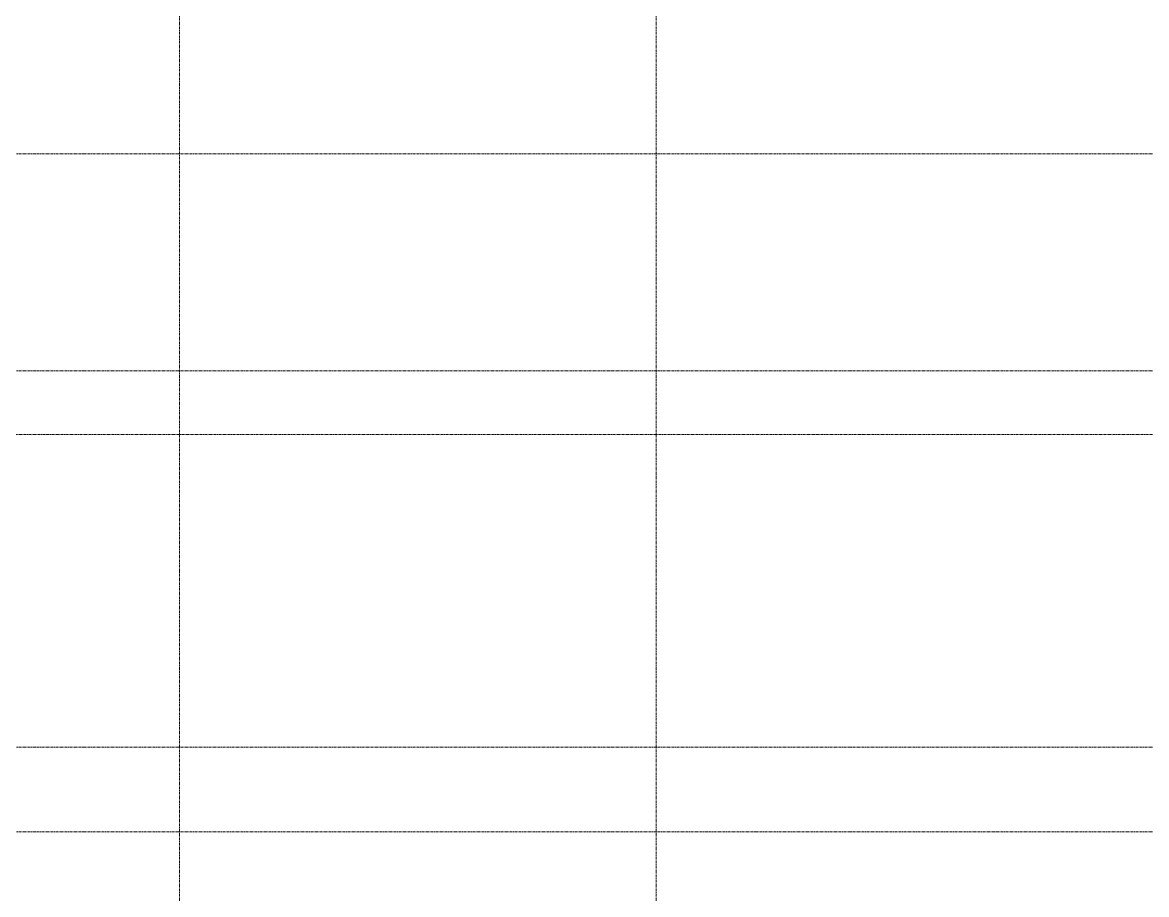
# Model space of a CAD drawing. Header units: inches. Extents: x -3679 to 241, y -496 to 1784.
# Drawn here: x -2699.6 to -2487.4, y 465.2 to 629.8 of the extents above; entities that cross this region are included whole.
import ezdxf

# ---------------------------------------------------------------- set-up
doc = ezdxf.new("R2010")
doc.units = ezdxf.units.IN
doc.header["$MEASUREMENT"] = 0
doc.linetypes.add('Grid Line', pattern=[0.875, 0.5, -0.125, 0.125, -0.125])
doc.layers.add('S-GRID', color=8, linetype='Continuous', lineweight=9)

msp = doc.modelspace()

# ---------------------------------------------------------------- linework, layer by layer
at = {"layer": 'S-GRID', "linetype": 'Grid Line'}
for p, q in [((-2670, 1771.74), (-2670, -484.26)), ((-2580, 1771.74), (-2580, -484.26)), ((-3666.39, 605), (228, 605)), ((-3666.39, 564), (228, 564)), ((228, 552), (-3650.39, 552)), ((-3666.39, 493), (228, 493)), ((-3666.39, 477), (228, 477))]:
    msp.add_line(p, q, dxfattribs=at)

doc.saveas('drawing.dxf')
